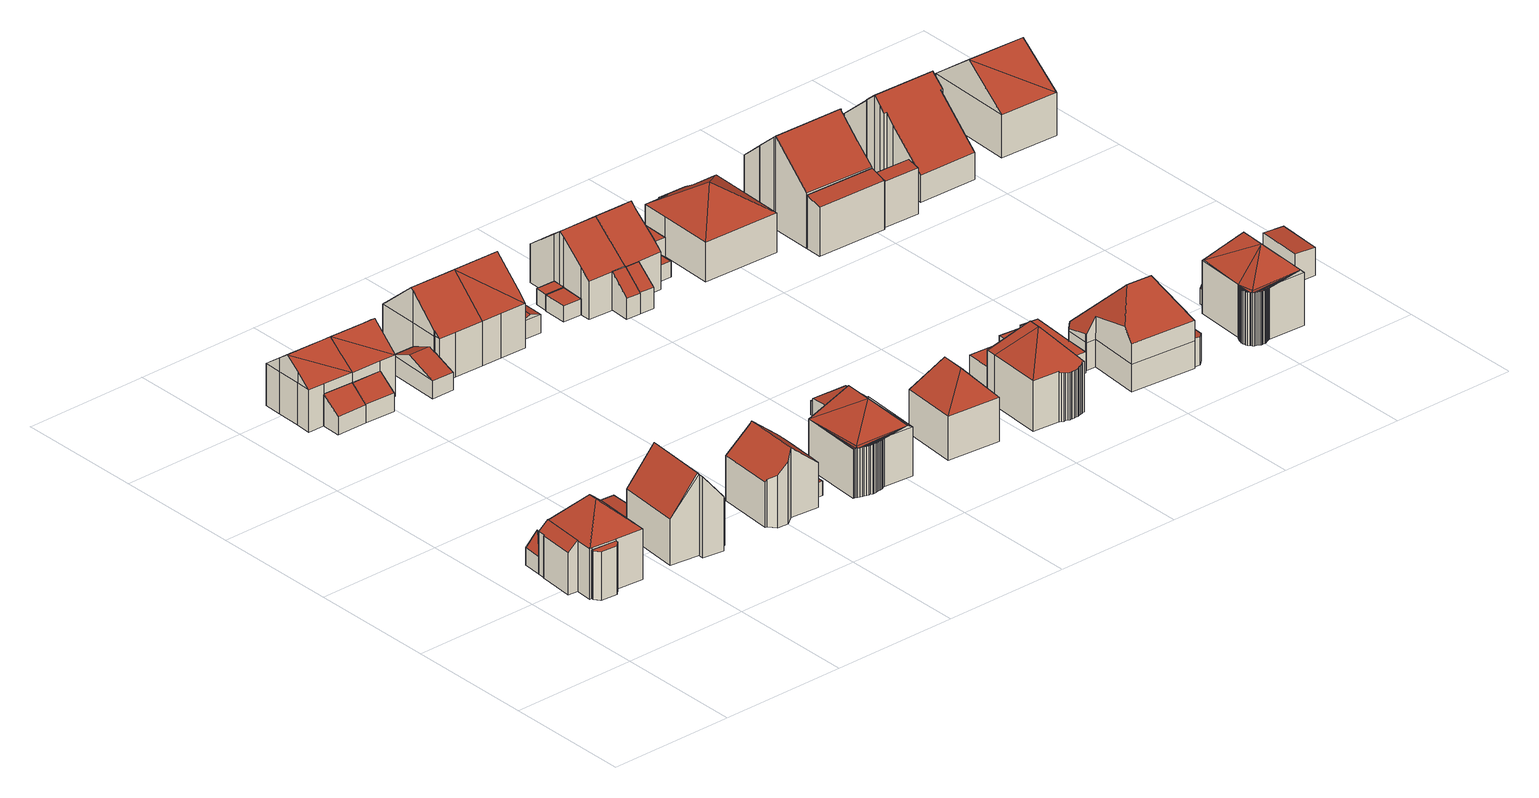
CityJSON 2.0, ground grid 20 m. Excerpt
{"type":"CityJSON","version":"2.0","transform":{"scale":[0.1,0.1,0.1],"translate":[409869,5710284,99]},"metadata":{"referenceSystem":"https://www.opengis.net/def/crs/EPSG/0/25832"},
"CityObjects":{
"building1":{"type":"Building","attributes":{"Gemeindeschluessel":"05978036","Geometrietyp2DReferenz":"3000","function":"31001_1000"},"children":["building1-1","building1-2","building1-3","building1-4"]},
"building1-1":{"type":"BuildingPart","attributes":{"roofType":"1000","measuredHeight":7.58},"parents":["building1"],"geometry":[{"type":"MultiSurface","lod":"2","boundaries":[[[0,1,2,3]],[[1,4,5,2]],[[6,7,8,9]],[[7,10,11,8]],[[10,0,3,11]],[[10,7,6,4,1,0]],[[3,2,5,9,8,11]],[[9,5,4,6]]],"semantics":{"surfaces":[{"type":"WallSurface"},{"type":"RoofSurface"},{"type":"GroundSurface"},{"type":"ClosureSurface"}],"values":[0,0,0,0,0,1,2,3]}}]},
"building1-2":{"type":"BuildingPart","attributes":{"roofType":"2100","measuredHeight":7.91},"parents":["building1"],"geometry":[{"type":"MultiSurface","lod":"2","boundaries":[[[12,13,14,15]],[[13,16,17,14]],[[16,18,19,20,17]],[[21,12,15,22,23]],[[21,24,18,16,13,12]],[[15,14,17,20,25,22]],[[26,19,18,24,27]],[[25,20,19,28]],[[28,19,26]],[[23,27,24,21]],[[23,22,25,28,26,27]]],"semantics":{"surfaces":[{"type":"WallSurface"},{"type":"RoofSurface"},{"type":"GroundSurface"},{"type":"ClosureSurface"}],"values":[0,0,0,0,1,2,0,3,3,0,3]}}]},
"building1-3":{"type":"BuildingPart","attributes":{"roofType":"3100","measuredHeight":4.8},"parents":["building1"],"geometry":[{"type":"MultiSurface","lod":"2","boundaries":[[[19,29,30,20]],[[29,31,32,30]],[[31,33,34,32]],[[31,29,35]],[[19,35,29]],[[35,19,26,36]],[[36,31,35]],[[31,36,33]],[[20,30,32,34,25]],[[20,25,28,19]],[[25,34,33,28]],[[26,19,28]],[[36,26,28,33]]],"semantics":{"surfaces":[{"type":"WallSurface"},{"type":"RoofSurface"},{"type":"GroundSurface"},{"type":"ClosureSurface"}],"values":[0,0,0,0,1,1,1,1,2,3,3,3,3]}}]},
"building1-4":{"type":"BuildingPart","attributes":{"roofType":"5000","measuredHeight":12.06},"parents":["building1"],"geometry":[{"type":"MultiSurface","lod":"2","boundaries":[[[37,38,39,5,4]],[[38,23,22,39]],[[40,41,42,34,33]],[[41,43,44,42]],[[43,45,6,9,44]],[[46,41,40,27]],[[47,46,27,23,38]],[[47,38,37,45,43]],[[46,47,43,41]],[[9,5,39,22,25,34,42,44]],[[4,6,45,37]],[[4,5,9,6]],[[25,22,23,27,26,28]],[[33,36,26,27,40]],[[25,28,33,34]],[[33,28,26,36]]],"semantics":{"surfaces":[{"type":"WallSurface"},{"type":"RoofSurface"},{"type":"GroundSurface"},{"type":"ClosureSurface"}],"values":[0,0,0,0,0,1,1,1,1,2,0,3,3,0,3,3]}}]},
"building2":{"type":"Building","attributes":{"Gemeindeschluessel":"05978036","Geometrietyp2DReferenz":"3000","function":"31001_2460","roofType":"2100","measuredHeight":3.05},"geometry":[{"type":"MultiSurface","lod":"2","boundaries":[[[48,49,50,51]],[[49,52,53,50]],[[52,54,55,53]],[[54,56,57,55]],[[56,58,59,57]],[[58,48,51,59]],[[58,56,54,52,49,48]],[[51,50,53,55,57,59]]],"semantics":{"surfaces":[{"type":"WallSurface"},{"type":"RoofSurface"},{"type":"GroundSurface"}],"values":[0,0,0,0,0,0,1,2]}}]},
"building3":{"type":"Building","attributes":{"Gemeindeschluessel":"05978036","Geometrietyp2DReferenz":"3000","function":"31001_1000","roofType":"5000","measuredHeight":12.91},"geometry":[{"type":"MultiSurface","lod":"2","boundaries":[[[60,61,62,63]],[[61,64,65,62]],[[64,66,67,65]],[[66,68,69,67]],[[68,70,71,69]],[[70,72,73,71]],[[72,74,75,73]],[[74,60,63,75]],[[76,77,60,74]],[[77,76,72,70,68,66,64,61]],[[61,60,77]],[[74,72,76]],[[63,62,65,67,69,71,73,75]]],"semantics":{"surfaces":[{"type":"WallSurface"},{"type":"RoofSurface"},{"type":"GroundSurface"}],"values":[0,0,0,0,0,0,0,0,1,1,0,0,2]}}]},
"building4":{"type":"Building","attributes":{"Gemeindeschluessel":"05978036","Geometrietyp2DReferenz":"3000","function":"31001_1000"},"children":["building4-1","building4-2","building4-3"]},
"building4-1":{"type":"BuildingPart","attributes":{"roofType":"2100","measuredHeight":4.97},"parents":["building4"],"geometry":[{"type":"MultiSurface","lod":"2","boundaries":[[[78,79,80,81]],[[82,83,84,85]],[[83,78,81,84]],[[83,82,79,78]],[[81,80,85,84]],[[85,80,79,82]]],"semantics":{"surfaces":[{"type":"WallSurface"},{"type":"RoofSurface"},{"type":"GroundSurface"},{"type":"ClosureSurface"}],"values":[0,0,0,1,2,3]}}]},
"building4-2":{"type":"BuildingPart","attributes":{"roofType":"3100","measuredHeight":10.13},"parents":["building4"],"geometry":[{"type":"MultiSurface","lod":"2","boundaries":[[[86,87,88,80,79]],[[87,89,90,88]],[[89,91,92,90]],[[91,93,94,92]],[[93,95,96,97,94]],[[98,99,82,85,100,101]],[[99,102,103]],[[99,103,104,87,86]],[[102,98,95,93]],[[93,105,103,102]],[[89,104,103,105,91]],[[91,105,93]],[[87,104,89]],[[98,102,99]],[[80,88,90,92,94,97,100,85]],[[101,96,95,98]],[[101,100,97,96]],[[79,82,99,86]],[[79,80,85,82]]],"semantics":{"surfaces":[{"type":"WallSurface"},{"type":"RoofSurface"},{"type":"GroundSurface"},{"type":"ClosureSurface"}],"values":[0,0,0,0,0,0,1,1,1,1,0,0,0,0,2,0,3,0,3]}}]},
"building4-3":{"type":"BuildingPart","attributes":{"roofType":"2100","measuredHeight":4.79},"parents":["building4"],"geometry":[{"type":"MultiSurface","lod":"2","boundaries":[[[106,101,100,107]],[[96,108,109,97]],[[108,106,107,109]],[[108,96,101,106]],[[107,100,97,109]],[[97,100,101,96]]],"semantics":{"surfaces":[{"type":"WallSurface"},{"type":"RoofSurface"},{"type":"GroundSurface"},{"type":"ClosureSurface"}],"values":[0,0,0,1,2,3]}}]},
"building5":{"type":"Building","attributes":{"Gemeindeschluessel":"05978036","Geometrietyp2DReferenz":"3000","function":"31001_1000"},"children":["building5-1","building5-2","building5-3"]},
"building5-1":{"type":"BuildingPart","attributes":{"roofType":"5000","measuredHeight":10.19},"parents":["building5"],"geometry":[{"type":"MultiSurface","lod":"2","boundaries":[[[110,111,101,100,85,82]],[[112,113,114,115,116]],[[113,117,118,114]],[[117,119,120,118]],[[119,121,122,123,120]],[[119,124,125]],[[125,110,121,119]],[[111,124,126,113,112]],[[111,125,124]],[[113,126,117]],[[117,126,124,119]],[[110,125,111]],[[123,85,100,115,114,118,120]],[[82,122,121,110]],[[82,85,123,122]],[[116,101,111,112]],[[116,115,100,101]]],"semantics":{"surfaces":[{"type":"WallSurface"},{"type":"RoofSurface"},{"type":"GroundSurface"},{"type":"ClosureSurface"}],"values":[0,0,0,0,0,1,1,1,1,0,0,0,2,0,3,0,3]}}]},
"building5-2":{"type":"BuildingPart","attributes":{"roofType":"2100","measuredHeight":4.97},"parents":["building5"],"geometry":[{"type":"MultiSurface","lod":"2","boundaries":[[[122,127,128,123]],[[127,129,84,128]],[[129,82,85,84]],[[129,127,122,82]],[[85,123,128,84]],[[123,85,82,122]]],"semantics":{"surfaces":[{"type":"WallSurface"},{"type":"RoofSurface"},{"type":"GroundSurface"},{"type":"ClosureSurface"}],"values":[0,0,0,1,2,3]}}]},
"building5-3":{"type":"BuildingPart","attributes":{"roofType":"2100","measuredHeight":4.79},"parents":["building5"],"geometry":[{"type":"MultiSurface","lod":"2","boundaries":[[[130,116,115,131]],[[101,132,107,100]],[[132,130,131,107]],[[132,101,116,130]],[[131,115,100,107]],[[100,115,116,101]]],"semantics":{"surfaces":[{"type":"WallSurface"},{"type":"RoofSurface"},{"type":"GroundSurface"},{"type":"ClosureSurface"}],"values":[0,0,0,1,2,3]}}]},
"building6":{"type":"Building","attributes":{"Gemeindeschluessel":"05978036","Geometrietyp2DReferenz":"3000","function":"31001_1000"},"children":["building6-1","building6-2"]},
"building6-1":{"type":"BuildingPart","attributes":{"roofType":"3100","measuredHeight":10.9},"parents":["building6"],"geometry":[{"type":"MultiSurface","lod":"2","boundaries":[[[133,134,135,136]],[[134,137,138,135]],[[137,139,140,138]],[[139,141,142,140]],[[141,143,144,142]],[[143,145,146,144]],[[145,147,148,146]],[[147,149,150,148]],[[149,151,152,150]],[[151,153,154,155,152]],[[156,157,158,159,160]],[[157,133,136,158]],[[161,153,151,149,147,145,143,141,139]],[[139,137,134,133,157,156,161]],[[136,135,138,140,142,144,146,148,150,152,155,162,159,158]],[[163,154,153,161,164]],[[162,155,154,163]],[[156,160,165,164,161]],[[162,163,160,159]],[[160,163,164,165]]],"semantics":{"surfaces":[{"type":"WallSurface"},{"type":"RoofSurface"},{"type":"GroundSurface"},{"type":"ClosureSurface"}],"values":[0,0,0,0,0,0,0,0,0,0,0,0,1,1,2,0,3,0,3,3]}}]},
"building6-2":{"type":"BuildingPart","attributes":{"roofType":"3100","measuredHeight":4.69},"parents":["building6"],"geometry":[{"type":"MultiSurface","lod":"2","boundaries":[[[166,167,168,169]],[[167,160,159,168]],[[154,166,169,155]],[[154,164,165,170,166]],[[167,170,165,160]],[[166,170,167]],[[169,168,159,162,155]],[[155,162,163,154]],[[162,159,160,163]],[[163,164,154]],[[160,165,164,163]]],"semantics":{"surfaces":[{"type":"WallSurface"},{"type":"RoofSurface"},{"type":"GroundSurface"},{"type":"ClosureSurface"}],"values":[0,0,0,1,1,0,2,3,3,0,3]}}]},
"building7":{"type":"Building","attributes":{"Gemeindeschluessel":"05978036","Geometrietyp2DReferenz":"3000","function":"31001_2460","roofType":"2100","measuredHeight":2.35},"geometry":[{"type":"MultiSurface","lod":"2","boundaries":[[[171,172,173,174]],[[172,175,176,173]],[[175,177,178,176]],[[177,171,174,178]],[[177,175,172,171]],[[174,173,176,178]]],"semantics":{"surfaces":[{"type":"WallSurface"},{"type":"RoofSurface"},{"type":"GroundSurface"}],"values":[0,0,0,0,1,2]}}]},
"building8":{"type":"Building","attributes":{"Gemeindeschluessel":"05978036","Geometrietyp2DReferenz":"3000","function":"51009_1611","roofType":"2100","measuredHeight":4.77},"geometry":[{"type":"MultiSurface","lod":"2","boundaries":[[[179,180,181,182]],[[180,183,184,181]],[[183,185,186,184]],[[185,187,188,186]],[[187,179,182,188]],[[187,185,183,180,179]],[[182,181,184,186,188]]],"semantics":{"surfaces":[{"type":"WallSurface"},{"type":"RoofSurface"},{"type":"GroundSurface"}],"values":[0,0,0,0,0,1,2]}}]},
"building9":{"type":"Building","attributes":{"Gemeindeschluessel":"05978036","Geometrietyp2DReferenz":"3000","function":"31001_2460","roofType":"5000","measuredHeight":4.55},"geometry":[{"type":"MultiSurface","lod":"2","boundaries":[[[189,190,191,192]],[[190,193,194,191]],[[193,195,196,194]],[[195,197,198,196]],[[197,199,200,198]],[[199,189,192,200]],[[199,197,201,202,190,189]],[[201,195,193,202]],[[197,195,201]],[[193,190,202]],[[192,191,194,196,198,200]]],"semantics":{"surfaces":[{"type":"WallSurface"},{"type":"RoofSurface"},{"type":"GroundSurface"}],"values":[0,0,0,0,0,0,1,1,0,0,2]}}]},
"building10":{"type":"Building","attributes":{"Gemeindeschluessel":"05978036","Geometrietyp2DReferenz":"3000","function":"31001_9998","roofType":"3100","measuredHeight":2.22},"geometry":[{"type":"MultiSurface","lod":"2","boundaries":[[[203,204,205,206]],[[204,207,208,205]],[[207,209,210,208]],[[209,203,206,210]],[[207,204,211]],[[203,209,212]],[[204,203,212,211]],[[209,207,211,212]],[[206,205,208,210]]],"semantics":{"surfaces":[{"type":"WallSurface"},{"type":"RoofSurface"},{"type":"GroundSurface"}],"values":[0,0,0,0,0,0,1,1,2]}}]},
"building11":{"type":"Building","attributes":{"Gemeindeschluessel":"05978036","Geometrietyp2DReferenz":"3000","function":"31001_1000","roofType":"5000","measuredHeight":12.36},"geometry":[{"type":"MultiSurface","lod":"2","boundaries":[[[213,214,215,216]],[[217,218,219,220,221]],[[218,222,223,219]],[[222,224,225,223]],[[224,226,227,225]],[[226,228,229,227]],[[228,230,231,229]],[[230,232,233,231]],[[232,234,235,233]],[[234,236,237,235]],[[236,238,239,237]],[[238,240,241,239]],[[240,242,243,241]],[[242,244,245,243]],[[244,246,247,245]],[[246,248,249,247]],[[248,250,251,249]],[[250,252,253,251]],[[252,254,255,253]],[[254,256,257,255]],[[256,213,216,257]],[[258,221,214]],[[259,260,261]],[[252,260,259]],[[250,260,252]],[[248,260,250]],[[246,260,248]],[[244,260,246]],[[242,260,244]],[[240,260,242]],[[238,260,240]],[[236,260,238]],[[234,260,236]],[[232,260,234]],[[230,260,232]],[[228,260,230]],[[226,260,228]],[[224,260,226]],[[260,224,222]],[[214,261,258]],[[214,259,261]],[[214,254,259]],[[214,256,254]],[[256,214,213]],[[221,218,217]],[[221,260,218]],[[258,260,221]],[[260,258,261]],[[222,218,260]],[[254,252,259]],[[216,215,220,219,223,225,227,229,231,233,235,237,239,241,243,245,247,249,251,253,255,257]],[[220,215,214,221]],[[217,221,214]]],"semantics":{"surfaces":[{"type":"WallSurface"},{"type":"RoofSurface"},{"type":"GroundSurface"},{"type":"ClosureSurface"}],"values":[0,0,0,0,0,0,0,0,0,0,0,0,0,0,0,0,0,0,0,0,0,1,1,1,1,1,1,1,1,1,1,1,1,1,1,1,1,1,1,1,1,1,1,1,1,1,1,1,0,0,2,0,3]}}]},
"building12":{"type":"Building","attributes":{"Gemeindeschluessel":"05978036","Geometrietyp2DReferenz":"3000","function":"31001_1000","roofType":"5000","measuredHeight":12.34},"geometry":[{"type":"MultiSurface","lod":"2","boundaries":[[[262,263,264,265]],[[263,266,267,264]],[[266,268,269,267]],[[268,270,271,269]],[[270,272,273,271]],[[272,274,275,273]],[[274,276,277,275]],[[276,262,265,277]],[[272,278,279,280,281,282,276,274]],[[278,270,268,279]],[[276,282,262]],[[262,282,281,263]],[[263,281,280,266]],[[266,280,279,268]],[[270,278,272]],[[265,264,267,269,271,273,275,277]]],"semantics":{"surfaces":[{"type":"WallSurface"},{"type":"RoofSurface"},{"type":"GroundSurface"}],"values":[0,0,0,0,0,0,0,0,1,1,0,0,0,0,0,2]}}]},
"building13":{"type":"Building","attributes":{"Gemeindeschluessel":"05978036","Geometrietyp2DReferenz":"3000","function":"31001_1000","roofType":"2100","measuredHeight":7.99},"geometry":[{"type":"MultiSurface","lod":"2","boundaries":[[[283,284,285,286]],[[284,287,288,285]],[[287,289,290,288]],[[289,283,286,290]],[[289,287,284,283]],[[286,285,288,290]]],"semantics":{"surfaces":[{"type":"WallSurface"},{"type":"RoofSurface"},{"type":"GroundSurface"}],"values":[0,0,0,0,1,2]}}]},
"building14":{"type":"Building","attributes":{"Gemeindeschluessel":"05978036","Geometrietyp2DReferenz":"3000","function":"31001_1000","roofType":"3100","measuredHeight":12.32},"geometry":[{"type":"MultiSurface","lod":"2","boundaries":[[[291,292,293,294]],[[292,295,296,293]],[[295,297,298,296]],[[297,299,300,298]],[[299,272,273,300]],[[272,270,271,273]],[[270,291,294,271]],[[270,301,302,291]],[[301,270,278]],[[278,297,303,301]],[[297,278,272,299]],[[292,302,301,303,295]],[[295,303,297]],[[291,302,292]],[[278,270,272]],[[294,293,296,298,300,273,271]]],"semantics":{"surfaces":[{"type":"WallSurface"},{"type":"RoofSurface"},{"type":"GroundSurface"}],"values":[0,0,0,0,0,0,0,1,1,1,1,0,0,0,0,2]}}]},
"building15":{"type":"Building","attributes":{"Gemeindeschluessel":"05978036","Geometrietyp2DReferenz":"3000","function":"31001_2460","roofType":"2100","measuredHeight":2.72},"geometry":[{"type":"MultiSurface","lod":"2","boundaries":[[[304,305,306,307]],[[305,308,309,306]],[[308,310,311,309]],[[310,304,307,311]],[[310,308,305,304]],[[307,306,309,311]]],"semantics":{"surfaces":[{"type":"WallSurface"},{"type":"RoofSurface"},{"type":"GroundSurface"}],"values":[0,0,0,0,1,2]}}]},
"building16":{"type":"Building","attributes":{"Gemeindeschluessel":"05978036","Geometrietyp2DReferenz":"3000","function":"31001_2460","roofType":"3100","measuredHeight":3.52},"geometry":[{"type":"MultiSurface","lod":"2","boundaries":[[[312,313,314,315]],[[313,316,317,314]],[[316,318,319,317]],[[318,312,315,319]],[[316,313,320]],[[312,318,321]],[[313,312,321,320]],[[318,316,320,321]],[[315,314,317,319]]],"semantics":{"surfaces":[{"type":"WallSurface"},{"type":"RoofSurface"},{"type":"GroundSurface"}],"values":[0,0,0,0,0,0,1,1,2]}}]},
"building17":{"type":"Building","attributes":{"Gemeindeschluessel":"05978036","Geometrietyp2DReferenz":"3000","function":"31001_1000","roofType":"3200","measuredHeight":11.58},"geometry":[{"type":"MultiSurface","lod":"2","boundaries":[[[322,323,324,325]],[[323,326,327,324]],[[326,328,329,327]],[[328,322,325,329]],[[326,323,330]],[[322,328,331]],[[323,322,331,330]],[[328,326,330,331]],[[325,324,327,329]]],"semantics":{"surfaces":[{"type":"WallSurface"},{"type":"RoofSurface"},{"type":"GroundSurface"}],"values":[0,0,0,0,1,1,1,1,2]}}]},
"building18":{"type":"Building","attributes":{"Gemeindeschluessel":"05978036","Geometrietyp2DReferenz":"3000","function":"31001_1310","roofType":"1000","measuredHeight":2.52},"geometry":[{"type":"MultiSurface","lod":"2","boundaries":[[[332,333,334,335]],[[333,336,337,334]],[[336,338,339,337]],[[338,332,335,339]],[[338,336,333,332]],[[335,334,337,339]]],"semantics":{"surfaces":[{"type":"WallSurface"},{"type":"RoofSurface"},{"type":"GroundSurface"}],"values":[0,0,0,0,1,2]}}]},
"building19":{"type":"Building","attributes":{"Gemeindeschluessel":"05978036","Geometrietyp2DReferenz":"3000","function":"51009_1611","roofType":"1000","measuredHeight":2.47},"geometry":[{"type":"MultiSurface","lod":"2","boundaries":[[[340,341,342,343]],[[341,344,345,342]],[[344,346,347,345]],[[346,340,343,347]],[[346,344,341,340]],[[343,342,345,347]]],"semantics":{"surfaces":[{"type":"WallSurface"},{"type":"RoofSurface"},{"type":"GroundSurface"}],"values":[0,0,0,0,1,2]}}]},
"building20":{"type":"Building","attributes":{"Gemeindeschluessel":"05978036","Geometrietyp2DReferenz":"3000","function":"51009_1610","roofType":"2100","measuredHeight":5.95},"geometry":[{"type":"MultiSurface","lod":"2","boundaries":[[[348,349,350,351]],[[349,352,353,350]],[[352,354,355,353]],[[354,348,351,355]],[[354,352,349,348]],[[351,350,353,355]]],"semantics":{"surfaces":[{"type":"WallSurface"},{"type":"RoofSurface"},{"type":"GroundSurface"}],"values":[0,0,0,0,1,2]}}]},
"building21":{"type":"Building","attributes":{"Gemeindeschluessel":"05978036","Geometrietyp2DReferenz":"3000","function":"31001_1000","roofType":"3100","measuredHeight":10.91},"geometry":[{"type":"MultiSurface","lod":"2","boundaries":[[[356,357,339,358]],[[357,359,337,339]],[[359,360,361,337]],[[360,362,363,361]],[[362,364,365,363]],[[364,366,367,365]],[[366,368,369,367]],[[368,370,371,369]],[[370,372,373,371]],[[372,374,375,373]],[[374,376,377,375]],[[376,378,379,377]],[[378,356,358,379]],[[374,372,370,368,366,364,362,360]],[[360,359,357,356,378,376,374]],[[358,339,337,361,363,365,367,369,371,373,375,377,379]]],"semantics":{"surfaces":[{"type":"WallSurface"},{"type":"RoofSurface"},{"type":"GroundSurface"}],"values":[0,0,0,0,0,0,0,0,0,0,0,0,0,1,1,2]}}]},
"building22":{"type":"Building","attributes":{"Gemeindeschluessel":"05978036","Geometrietyp2DReferenz":"3000","function":"51009_1610","roofType":"2100","measuredHeight":5.95},"geometry":[{"type":"MultiSurface","lod":"2","boundaries":[[[380,381,382,383]],[[381,384,350,382]],[[384,376,351,350]],[[376,380,383,351]],[[376,384,381,380]],[[383,382,350,351]]],"semantics":{"surfaces":[{"type":"WallSurface"},{"type":"RoofSurface"},{"type":"GroundSurface"}],"values":[0,0,0,0,1,2]}}]},
"building23":{"type":"Building","attributes":{"Gemeindeschluessel":"05978036","Geometrietyp2DReferenz":"3000","function":"31001_1000"},"children":["building23-1","building23-2"]},
"building23-1":{"type":"BuildingPart","attributes":{"roofType":"3200","measuredHeight":12.81},"parents":["building23"],"geometry":[{"type":"MultiSurface","lod":"2","boundaries":[[[385,386,387,388,389]],[[386,390,391,387]],[[390,392,393,391]],[[392,394,395,393]],[[394,396,397,395]],[[396,398,399,397]],[[398,400,401,399]],[[400,402,403,401]],[[402,404,405,403]],[[404,406,407,405]],[[406,408,409,407]],[[408,410,411,409]],[[410,412,413,411]],[[412,414,415,413]],[[414,416,417,415]],[[416,418,419,417]],[[418,420,421,419]],[[420,422,423,421]],[[422,424,425,423]],[[424,426,427,425]],[[426,428,429,427]],[[428,430,431,429]],[[430,432,433,431]],[[432,434,435,433]],[[434,436,437,435]],[[436,438,439,440,437]],[[432,430,428,426,424,422,420,418,416,414,412,410,408,406,404,402,400,398,396,441]],[[390,386,385,438,436,442]],[[392,390,442,441]],[[396,394,392,441]],[[436,434,441,442]],[[434,432,441]],[[440,388,387,391,393,395,397,399,401,403,405,407,409,411,413,415,417,419,421,423,425,427,429,431,433,435,437]],[[389,439,438,385]],[[389,388,440,439]]],"semantics":{"surfaces":[{"type":"WallSurface"},{"type":"RoofSurface"},{"type":"GroundSurface"},{"type":"ClosureSurface"}],"values":[0,0,0,0,0,0,0,0,0,0,0,0,0,0,0,0,0,0,0,0,0,0,0,0,0,0,1,1,1,1,1,1,2,0,3]}}]},
"building23-2":{"type":"BuildingPart","attributes":{"roofType":"1000","measuredHeight":5.07},"parents":["building23"],"geometry":[{"type":"MultiSurface","lod":"2","boundaries":[[[439,443,444,440]],[[443,445,446,444]],[[445,389,388,446]],[[389,445,443,439]],[[440,444,446,388]],[[440,388,389,439]]],"semantics":{"surfaces":[{"type":"WallSurface"},{"type":"RoofSurface"},{"type":"GroundSurface"},{"type":"ClosureSurface"}],"values":[0,0,0,1,2,3]}}]},
"building24":{"type":"Building","attributes":{"Gemeindeschluessel":"05978036","Geometrietyp2DReferenz":"3000","function":"31001_1000","roofType":"3100","measuredHeight":10.95},"geometry":[{"type":"MultiSurface","lod":"2","boundaries":[[[447,380,383,448]],[[380,376,351,383]],[[376,449,450,351]],[[449,372,451,450]],[[372,370,452,451]],[[370,453,454,452]],[[453,455,456,454]],[[455,457,458,456]],[[457,459,460,458]],[[459,461,462,460]],[[461,463,464,462]],[[463,465,466,464]],[[465,447,448,466]],[[461,459,457,455,453,370,372,449]],[[449,376,380,447,465,463,461]],[[448,383,351,450,451,452,454,456,458,460,462,464,466]]],"semantics":{"surfaces":[{"type":"WallSurface"},{"type":"RoofSurface"},{"type":"GroundSurface"}],"values":[0,0,0,0,0,0,0,0,0,0,0,0,0,1,1,2]}}]},
"building25":{"type":"Building","attributes":{"Gemeindeschluessel":"05978036","Geometrietyp2DReferenz":"3000","function":"31001_1310","roofType":"1000","measuredHeight":2.53},"geometry":[{"type":"MultiSurface","lod":"2","boundaries":[[[467,468,464,466]],[[468,469,470,464]],[[469,471,472,470]],[[471,467,466,472]],[[471,469,468,467]],[[466,464,470,472]]],"semantics":{"surfaces":[{"type":"WallSurface"},{"type":"RoofSurface"},{"type":"GroundSurface"}],"values":[0,0,0,0,1,2]}}]},
"building26":{"type":"Building","attributes":{"Gemeindeschluessel":"05978036","Geometrietyp2DReferenz":"3000","function":"51009_1611","roofType":"1000","measuredHeight":2.51},"geometry":[{"type":"MultiSurface","lod":"2","boundaries":[[[473,474,475,460]],[[474,469,470,475]],[[469,468,464,470]],[[468,473,460,464]],[[468,469,474,473]],[[460,475,470,464]]],"semantics":{"surfaces":[{"type":"WallSurface"},{"type":"RoofSurface"},{"type":"GroundSurface"}],"values":[0,0,0,0,1,2]}}]},
"building27":{"type":"Building","attributes":{"Gemeindeschluessel":"05978036","Geometrietyp2DReferenz":"3000","function":"31001_2460","roofType":"1000","measuredHeight":3.34},"geometry":[{"type":"MultiSurface","lod":"2","boundaries":[[[476,477,478,479]],[[477,480,481,478]],[[480,482,483,481]],[[482,484,485,483]],[[484,486,487,485]],[[486,488,489,487]],[[488,490,491,489]],[[490,492,493,491]],[[492,494,495,493]],[[494,496,497,495]],[[496,498,499,497]],[[498,476,479,499]],[[498,496,494,492,490,488,486,484,482,480,477,476]],[[479,478,481,483,485,487,489,491,493,495,497,499]]],"semantics":{"surfaces":[{"type":"WallSurface"},{"type":"RoofSurface"},{"type":"GroundSurface"}],"values":[0,0,0,0,0,0,0,0,0,0,0,0,1,2]}}]},
"building28":{"type":"Building","attributes":{"Gemeindeschluessel":"05978036","Geometrietyp2DReferenz":"3000","function":"31001_2460","roofType":"1000","measuredHeight":2.9},"geometry":[{"type":"MultiSurface","lod":"2","boundaries":[[[500,501,502,503]],[[501,504,505,502]],[[504,506,507,505]],[[506,508,509,507]],[[508,510,511,509]],[[510,500,503,511]],[[510,508,506,504,501,500]],[[503,502,505,507,509,511]]],"semantics":{"surfaces":[{"type":"WallSurface"},{"type":"RoofSurface"},{"type":"GroundSurface"}],"values":[0,0,0,0,0,0,1,2]}}]},
"building29":{"type":"Building","attributes":{"Gemeindeschluessel":"05978036","Geometrietyp2DReferenz":"3000","function":"31001_2460","roofType":"1000","measuredHeight":3.33},"geometry":[{"type":"MultiSurface","lod":"2","boundaries":[[[512,513,514,515]],[[513,516,517,514]],[[516,518,519,517]],[[518,520,521,519]],[[520,522,523,521]],[[522,524,525,523]],[[524,512,515,525]],[[524,522,520,518,516,513,512]],[[515,514,517,519,521,523,525]]],"semantics":{"surfaces":[{"type":"WallSurface"},{"type":"RoofSurface"},{"type":"GroundSurface"}],"values":[0,0,0,0,0,0,0,1,2]}}]},
"building30":{"type":"Building","attributes":{"Gemeindeschluessel":"05978036","Geometrietyp2DReferenz":"3000","function":"31001_1000","roofType":"3500","measuredHeight":10.46},"geometry":[{"type":"MultiSurface","lod":"2","boundaries":[[[526,527,528,529]],[[527,530,531,528]],[[530,532,533,531]],[[532,534,535,533]],[[534,536,537,535]],[[536,538,539,537]],[[538,540,541,539]],[[540,542,543,541]],[[542,544,545,543]],[[544,546,547,545]],[[546,548,549,547]],[[548,526,529,549]],[[538,536,534,550]],[[540,538,550]],[[544,542,540,550]],[[534,532,530,527,526,548,546,544,550]],[[529,528,531,533,535,537,539,541,543,545,547,549]]],"semantics":{"surfaces":[{"type":"WallSurface"},{"type":"RoofSurface"},{"type":"GroundSurface"}],"values":[0,0,0,0,0,0,0,0,0,0,0,0,1,1,1,1,2]}}]},
"building31":{"type":"Building","attributes":{"Gemeindeschluessel":"05978036","Geometrietyp2DReferenz":"3000","function":"31001_1000"},"children":["building31-1","building31-2"]},
"building31-1":{"type":"BuildingPart","attributes":{"roofType":"5000","measuredHeight":13.24},"parents":["building31"],"geometry":[{"type":"MultiSurface","lod":"2","boundaries":[[[551,552,553,554]],[[552,555,556,553]],[[555,557,558,556]],[[557,559,560,558]],[[559,561,562,560]],[[561,563,564,562]],[[563,565,566,564]],[[565,567,568,566]],[[567,569,570,568]],[[569,571,572,570]],[[573,574,575,576]],[[574,551,554,575]],[[577,578,579,580,581,582,583]],[[584,585,586,587,588,589,590]],[[591,563,561,584,590,578,577]],[[579,578,590,589,592]],[[574,579,592,551]],[[551,592,589,588,552]],[[565,591,577,583,567]],[[563,591,565]],[[552,588,587,555]],[[555,587,586,557]],[[557,586,585,559]],[[559,585,584,561]],[[567,583,582,569]],[[569,582,581,593,571]],[[573,594,580,579,574]],[[554,553,556,558,560,562,564,566,568,570,572,576,575]],[[576,572,571,573]],[[594,593,581,580]],[[571,593,594,573]]],"semantics":{"surfaces":[{"type":"WallSurface"},{"type":"RoofSurface"},{"type":"GroundSurface"},{"type":"ClosureSurface"}],"values":[0,0,0,0,0,0,0,0,0,0,0,0,1,1,1,1,0,0,0,0,0,0,0,0,0,0,0,2,3,0,3]}}]},
"building31-2":{"type":"BuildingPart","attributes":{"roofType":"2100","measuredHeight":4.66},"parents":["building31"],"geometry":[{"type":"MultiSurface","lod":"2","boundaries":[[[593,595,596,572,571]],[[595,597,598,596]],[[597,599,600,598]],[[599,601,602,600]],[[601,594,573,576,602]],[[601,599,597,595,593,594]],[[576,572,596,598,600,602]],[[571,572,576,573]],[[571,573,594,593]]],"semantics":{"surfaces":[{"type":"WallSurface"},{"type":"RoofSurface"},{"type":"GroundSurface"},{"type":"ClosureSurface"}],"values":[0,0,0,0,0,1,2,3,3]}}]},
"building32":{"type":"Building","attributes":{"Gemeindeschluessel":"05978036","Geometrietyp2DReferenz":"3000","function":"31001_2460","roofType":"1000","measuredHeight":3.06},"geometry":[{"type":"MultiSurface","lod":"2","boundaries":[[[603,604,605,533]],[[604,606,607,605]],[[606,608,609,607]],[[608,610,537,609]],[[610,611,535,537]],[[611,603,533,535]],[[611,610,608,606,604,603]],[[533,605,607,609,537,535]]],"semantics":{"surfaces":[{"type":"WallSurface"},{"type":"RoofSurface"},{"type":"GroundSurface"}],"values":[0,0,0,0,0,0,1,2]}}]},
"building33":{"type":"Building","attributes":{"Gemeindeschluessel":"05978036","Geometrietyp2DReferenz":"3000","function":"31001_1000","roofType":"5000","measuredHeight":12.8},"geometry":[{"type":"MultiSurface","lod":"2","boundaries":[[[612,613,614,615]],[[613,616,617,614]],[[616,618,619,617]],[[618,620,621,619]],[[620,622,623,621]],[[622,624,625,623]],[[624,626,627,625]],[[626,628,629,627]],[[628,630,631,629]],[[630,632,633,631]],[[632,634,635,633]],[[634,636,637,635]],[[636,638,639,637]],[[638,640,641,639]],[[640,642,643,641]],[[642,644,645,643]],[[646,647,645,644]],[[646,648,649,647]],[[648,650,651,649]],[[650,652,653,651]],[[652,654,655,653]],[[654,656,657,655]],[[656,658,659,657]],[[658,660,661,659]],[[660,662,663,661]],[[662,664,665,663]],[[664,666,667,665]],[[666,668,669,667]],[[668,670,671,669]],[[670,672,673,671]],[[672,674,675,673]],[[674,612,615,675]],[[676,677,678]],[[674,677,676]],[[672,677,674]],[[670,677,672]],[[668,677,670]],[[666,677,668]],[[664,677,666]],[[662,677,664]],[[660,677,662]],[[658,677,660]],[[656,677,658]],[[654,677,656]],[[652,677,654]],[[650,677,652]],[[677,650,648]],[[679,642,680]],[[642,679,644]],[[644,677,646]],[[679,677,644]],[[677,679,678]],[[680,678,679]],[[640,678,680]],[[640,676,678]],[[638,676,640]],[[638,612,676]],[[636,612,638]],[[636,613,612]],[[634,613,636]],[[634,616,613]],[[632,616,634]],[[632,618,616]],[[630,618,632]],[[630,620,618]],[[628,620,630]],[[628,622,620]],[[626,622,628]],[[622,626,624]],[[642,640,680]],[[648,646,677]],[[612,674,676]],[[615,614,617,619,621,623,625,627,629,631,633,635,637,639,641,643,645,647,649,651,653,655,657,659,661,663,665,667,669,671,673,675]]],"semantics":{"surfaces":[{"type":"WallSurface"},{"type":"RoofSurface"},{"type":"GroundSurface"}],"values":[0,0,0,0,0,0,0,0,0,0,0,0,0,0,0,0,0,0,0,0,0,0,0,0,0,0,0,0,0,0,0,0,1,1,1,1,1,1,1,1,1,1,1,1,1,1,1,1,1,1,1,1,1,1,1,1,1,1,1,1,1,1,1,1,1,1,1,1,1,0,0,0,2]}}]},
"building34":{"type":"Building","attributes":{"Gemeindeschluessel":"05978036","Geometrietyp2DReferenz":"3000","function":"31001_1000"},"children":["building34-1","building34-2","building34-3"]},
"building34-1":{"type":"BuildingPart","attributes":{"roofType":"3100","measuredHeight":14.63},"parents":["building34"],"geometry":[{"type":"MultiSurface","lod":"2","boundaries":[[[681,682,683,684]],[[682,685,686,683]],[[685,687,688,686]],[[687,689,690,688]],[[689,691,692,690]],[[691,693,694,692]],[[693,695,696,694]],[[695,697,698,696]],[[697,699,700,698]],[[699,701,702,700]],[[701,703,704,702]],[[703,705,706,704]],[[705,707,708,709,706]],[[710,711,712,713,714]],[[711,715,716,712]],[[715,717,718,716]],[[717,681,684,718]],[[711,710,719,707,705]],[[705,703,701,699,697,695,693,691,689,687,685,682,681,717,715,711]],[[684,683,686,688,690,692,694,696,698,700,702,704,706,709,720,713,712,716,718]],[[719,721,722,708,707]],[[723,720,709,708]],[[722,723,708]],[[714,721,719,710]],[[714,713,720,723,722,721]]],"semantics":{"surfaces":[{"type":"WallSurface"},{"type":"RoofSurface"},{"type":"GroundSurface"},{"type":"ClosureSurface"}],"values":[0,0,0,0,0,0,0,0,0,0,0,0,0,0,0,0,0,1,1,2,0,3,3,0,3]}}]},
"building34-2":{"type":"BuildingPart","attributes":{"roofType":"3100","measuredHeight":7.69},"parents":["building34"],"geometry":[{"type":"MultiSurface","lod":"2","boundaries":[[[724,725,726,727]],[[708,728,729,709]],[[728,724,727,729]],[[724,728,730]],[[725,724,730,731]],[[728,708,722,731,730]],[[727,726,720,709,729]],[[708,709,720,723]],[[723,720,726,725]],[[723,722,708]],[[725,731,722,723]]],"semantics":{"surfaces":[{"type":"WallSurface"},{"type":"RoofSurface"},{"type":"GroundSurface"},{"type":"ClosureSurface"}],"values":[0,0,0,0,1,1,2,3,3,3,3]}}]},
"building34-3":{"type":"BuildingPart","attributes":{"roofType":"2100","measuredHeight":8.42},"parents":["building34"],"geometry":[{"type":"MultiSurface","lod":"2","boundaries":[[[732,714,713,733]],[[734,735,736,726,725]],[[735,732,733,736]],[[735,734,721,714,732]],[[733,713,720,726,736]],[[720,713,714,721,722,723]],[[734,725,731,722,721]],[[725,726,720,723]],[[725,723,722,731]]],"semantics":{"surfaces":[{"type":"WallSurface"},{"type":"RoofSurface"},{"type":"GroundSurface"},{"type":"ClosureSurface"}],"values":[0,0,0,1,2,3,0,3,3]}}]},
"building35":{"type":"Building","attributes":{"Gemeindeschluessel":"05978036","Geometrietyp2DReferenz":"3000","function":"31001_2460","roofType":"3100","measuredHeight":3.5},"geometry":[{"type":"MultiSurface","lod":"2","boundaries":[[[737,738,739,740]],[[738,741,742,739]],[[741,743,744,742]],[[743,737,740,744]],[[741,738,745]],[[737,743,746]],[[737,745,738]],[[745,737,746]],[[743,741,745,746]],[[740,739,742,744]]],"semantics":{"surfaces":[{"type":"WallSurface"},{"type":"RoofSurface"},{"type":"GroundSurface"}],"values":[0,0,0,0,0,0,1,1,1,2]}}]},
"building36":{"type":"Building","attributes":{"Gemeindeschluessel":"05978036","Geometrietyp2DReferenz":"3000","function":"31001_2460","roofType":"2100","measuredHeight":4.55},"geometry":[{"type":"MultiSurface","lod":"2","boundaries":[[[747,748,749,750]],[[748,751,752,749]],[[751,753,754,752]],[[753,747,750,754]],[[753,751,748,747]],[[750,749,752,754]]],"semantics":{"surfaces":[{"type":"WallSurface"},{"type":"RoofSurface"},{"type":"GroundSurface"}],"values":[0,0,0,0,1,2]}}]},
"building37":{"type":"Building","attributes":{"Gemeindeschluessel":"05978036","Geometrietyp2DReferenz":"3000","function":"31001_1000","roofType":"3100","measuredHeight":12.62},"geometry":[{"type":"MultiSurface","lod":"2","boundaries":[[[755,756,757,758]],[[756,759,760,757]],[[759,761,762,760]],[[761,763,764,762]],[[763,765,766,764]],[[765,767,768,766]],[[767,769,770,768]],[[769,771,772,770]],[[771,773,774,772]],[[773,775,776,774]],[[775,777,778,776]],[[777,779,780,778]],[[779,781,782,780]],[[781,783,784,782]],[[783,785,786,784]],[[785,787,788,786]],[[787,789,790,788]],[[789,791,792,790]],[[791,793,794,792]],[[793,795,796,794]],[[795,755,758,796]],[[791,789,787,785,783,781,779,777,775,773,771,769]],[[769,767,765,763,761,759,756,755,795,793,791]],[[758,757,760,762,764,766,768,770,772,774,776,778,780,782,784,786,788,790,792,794,796]]],"semantics":{"surfaces":[{"type":"WallSurface"},{"type":"RoofSurface"},{"type":"GroundSurface"}],"values":[0,0,0,0,0,0,0,0,0,0,0,0,0,0,0,0,0,0,0,0,0,1,1,2]}}]},
"building38":{"type":"Building","attributes":{"Gemeindeschluessel":"05978036","Geometrietyp2DReferenz":"3000","function":"31001_1000","roofType":"3100","measuredHeight":12.07},"geometry":[{"type":"MultiSurface","lod":"2","boundaries":[[[797,798,799,800]],[[798,801,802,799]],[[801,803,804,802]],[[803,797,800,804]],[[801,798,805]],[[797,803,806]],[[805,797,806]],[[797,805,798]],[[801,806,803]],[[806,801,805]],[[800,799,802,804]]],"semantics":{"surfaces":[{"type":"WallSurface"},{"type":"RoofSurface"},{"type":"GroundSurface"}],"values":[0,0,0,0,0,0,1,1,1,1,2]}}]}
},
"vertices":[
[26,88,132],[20,97,132],[20,97,56],[26,88,56],[20,100,132],[20,100,56],[61,97,132],[60,93,132],[60,93,56],[61,97,56],[53,86,132],[53,86,56],
[2,128,122],[7,184,122],[7,184,56],[2,128,56],[8,184,123],[8,184,56],[9,196,123],[9,196,83],[9,196,56],[18,127,136],[18,127,56],[18,127,135],[24,195,136],[24,195,56],[24,195,100],[24,195,135],[24,195,83],
[12,226,83],[12,226,56],[50,223,83],[50,223,56],[47,193,83],[47,193,56],[31,225,104],[28,194,104],
[20,100,135],[16,100,135],[16,100,56],[47,193,135],[113,187,135],[113,187,56],[105,93,135],[105,93,56],[61,97,135],[65,156,177],[64,141,177],
[161,189,86],[137,192,86],[137,192,56],[161,189,56],[142,257,83],[142,257,56],[193,253,83],[193,253,56],[187,188,86],[187,188,56],[161,190,86],[161,190,56],
[161,190,133],[251,182,135],[251,182,61],[161,190,61],[242,82,135],[242,82,61],[233,82,146],[233,82,61],[232,72,146],[232,72,61],[198,76,188],[198,76,61],[199,85,188],[199,85,61],[152,90,133],[152,90,61],[197,86,190],[207,186,190],
[77,686,58],[78,716,80],[78,716,30],[77,686,30],[127,714,80],[126,685,58],[126,685,30],[127,714,30],
[78,716,96],[52,717,96],[52,717,30],[53,741,96],[53,741,30],[54,779,96],[54,779,30],[55,808,96],[55,808,30],[96,807,96],[96,807,78],[96,807,30],[130,806,96],[127,714,96],[130,806,30],[130,806,78],[128,760,131],[53,762,131],[53,741,115],[54,779,118],
[130,826,63],[130,826,30],[97,827,63],[97,827,30],
[127,714,95],[130,806,95],[163,805,95],[205,803,95],[205,803,30],[163,805,30],[163,805,78],[204,763,95],[204,763,30],[202,712,95],[202,712,30],[176,713,95],[176,713,80],[176,713,30],[204,756,132],[128,759,132],[204,763,127],
[175,683,59],[175,683,30],[126,685,59],
[164,824,64],[164,824,30],[130,826,64],
[403,139,138],[399,88,138],[399,88,67],[403,139,67],[397,67,138],[397,67,67],[352,71,176],[352,71,67],[351,71,174],[351,71,67],[338,61,164],[338,61,67],[320,62,149],[320,62,67],[311,74,141],[311,74,67],[308,74,138],[308,74,67],[315,163,138],[315,163,67],[356,160,173],[356,160,108],[356,160,67],[399,156,142],[404,156,138],[404,156,67],[399,156,67],[399,156,108],[359,160,176],[359,160,67],[359,160,108],[359,160,109],[378,158,114],
[360,202,108],[402,198,108],[402,198,67],[360,202,67],[381,200,114],
[426,137,87],[421,86,91],[421,86,68],[426,137,68],[399,88,91],[399,88,68],[403,139,87],[403,139,68],
[204,763,76],[205,803,76],[205,803,28],[204,763,28],[206,824,76],[206,824,28],[240,823,57],[240,823,28],[238,762,57],[238,762,28],
[271,672,59],[235,673,59],[235,673,31],[271,672,31],[238,757,61],[238,757,31],[273,756,61],[273,756,31],[271,711,73],[271,711,31],[272,711,73],[272,711,31],[272,721,77],[237,722,77],
[429,186,84],[449,184,84],[449,184,65],[429,186,65],[447,160,84],[447,160,65],[428,162,84],[428,162,65],[448,172,87],[429,174,87],
[451,58,141],[459,158,141],[459,158,64],[451,58,64],[559,150,141],[551,50,141],[551,50,64],[559,150,64],[559,150,138],[504,54,141],[504,54,64],[501,53,141],[501,53,64],[498,52,141],[498,52,64],[495,51,141],[495,51,64],[492,51,141],[492,51,64],[489,51,141],[489,51,64],[486,50,141],[486,50,64],[482,50,141],[482,50,64],[480,50,141],[480,50,64],[477,51,141],[477,51,64],[474,51,141],[474,51,64],[470,52,141],[470,52,64],[467,53,141],[467,53,64],[465,54,141],[465,54,64],[461,55,141],[461,55,64],[458,56,141],[458,56,64],[456,57,141],[456,57,64],[454,58,141],[454,58,64],[506,130,188],[457,57,145],[543,51,146],[503,86,188],
[272,711,98],[271,711,98],[271,711,28],[272,711,28],[273,756,98],[273,756,28],[275,821,98],[275,821,28],[350,818,98],[350,818,28],[346,698,98],[346,698,28],[300,700,98],[300,700,28],[272,701,98],[272,701,28],[348,758,152],[273,760,152],[273,756,149],[271,711,107],[272,711,107],
[562,200,135],[559,150,140],[559,150,60],[562,200,60],[502,155,140],[502,155,60],[506,204,135],[506,204,60],
[425,816,98],[424,793,98],[424,793,28],[425,816,28],[422,706,98],[422,706,28],[421,696,98],[421,696,28],[379,697,98],[379,697,28],[423,756,152],[424,793,118],[422,706,107],
[596,271,79],[591,211,85],[591,211,57],[596,271,57],[558,213,85],[558,213,57],[563,273,79],[563,273,57],
[422,706,63],[424,793,63],[424,793,34],[422,706,34],[459,792,63],[459,792,34],[457,705,63],[457,705,34],[442,793,70],[439,705,70],
[702,124,138],[694,36,138],[694,36,69],[702,124,69],[609,44,138],[609,44,69],[616,132,138],[616,132,69],[654,69,185],[657,106,185],
[497,704,61],[498,742,61],[498,742,36],[497,704,36],[529,741,61],[529,741,36],[527,703,61],[527,703,36],
[499,762,62],[530,761,62],[530,761,37],[499,762,37],[529,741,62],[529,741,37],[498,742,62],[498,742,37],
[589,683,97],[588,651,69],[588,651,37],[589,683,37],[564,652,70],[564,652,37],[566,684,97],[566,684,37],
[527,686,96],[527,703,109],[527,686,36],[529,741,139],[529,749,145],[529,749,36],[530,761,136],[530,761,36],[532,813,96],[532,813,36],[561,812,96],[561,812,36],[561,825,86],[561,825,36],[595,824,86],[595,824,36],[594,811,96],[594,811,36],[592,747,145],[592,747,36],[589,683,96],[589,683,36],[566,684,96],[566,684,36],
[612,682,96],[611,650,70],[611,650,37],[612,682,37],[588,651,70],
[808,135,140],[845,133,140],[845,133,61],[808,135,61],[808,135,112],[848,133,140],[848,133,61],[847,116,140],[847,116,61],[846,108,140],[846,108,61],[841,30,140],[841,30,61],[837,31,140],[837,31,61],[837,30,139],[837,30,61],[836,29,139],[836,29,61],[833,28,138],[833,28,61],[830,28,137],[830,28,61],[827,27,136],[827,27,61],[824,27,135],[824,27,61],[821,27,135],[821,27,61],[817,27,135],[817,27,61],[816,27,135],[816,27,61],[813,27,135],[813,27,61],[810,28,135],[810,28,61],[807,29,136],[807,29,61],[804,29,137],[804,29,61],[801,31,137],[801,31,61],[798,32,139],[798,32,61],[798,33,140],[798,33,61],[755,36,140],[755,36,61],[761,122,140],[761,122,61],[762,139,140],[762,139,61],[764,138,140],[764,138,112],[764,138,61],[801,78,189],[802,96,189],
[767,181,112],[767,181,61],[811,178,112],[811,178,61],
[651,681,96],[651,681,37],[592,747,146],[592,747,37],[594,811,37],[595,824,37],[628,823,86],[628,823,37],[627,810,96],[627,810,37],[656,809,96],[656,809,37],[655,779,119],[655,779,37],[654,745,146],[654,745,37],[653,736,139],[653,736,37],[652,698,110],[652,698,37],
[652,698,62],[653,736,62],[684,735,62],[684,735,37],[683,697,62],[683,697,37],
[655,779,62],[686,778,62],[686,778,37],
[882,160,95],[878,106,95],[878,106,62],[882,160,62],[876,106,95],[876,106,62],[846,108,95],[846,108,62],[848,133,95],[848,133,62],[845,133,95],[845,133,62],[847,162,95],[847,162,62],[848,162,95],[848,162,62],[848,176,95],[848,176,62],[850,215,95],[850,215,62],[882,212,95],[882,212,62],[879,160,95],[879,160,62],
[715,746,65],[685,747,65],[685,747,36],[715,746,36],[688,808,65],[688,808,36],[720,807,65],[720,807,36],[719,789,65],[719,789,36],[717,789,65],[717,789,36],
[879,107,96],[882,146,96],[882,146,63],[879,107,63],[888,216,96],[888,216,63],[917,213,96],[917,213,63],[911,144,96],[911,144,63],[911,142,96],[911,142,63],[908,104,96],[908,104,63],
[756,806,85],[802,804,85],[802,804,35],[756,806,35],[801,786,97],[801,786,35],[838,785,97],[838,785,35],[841,785,97],[841,785,35],[838,713,97],[838,713,35],[836,655,97],[836,655,35],[712,659,97],[712,659,35],[715,746,97],[715,746,35],[717,789,97],[717,789,35],[719,789,97],[719,789,35],[756,788,97],[756,788,35],[774,722,140],
[916,19,111],[923,101,111],[923,101,68],[916,19,68],[908,102,111],[908,102,68],[908,104,111],[908,104,68],[911,142,111],[911,142,68],[927,155,111],[927,155,68],[1014,148,111],[1014,148,68],[1025,135,111],[1025,135,68],[1024,114,111],[1024,114,68],[1029,114,111],[1029,114,68],[1025,67,111],[1025,67,68],[1021,13,111],[1021,10,111],[1021,10,68],[1021,13,68],[1025,134,125],[992,66,200],[1021,10,143],[1021,13,143],[1025,67,130],[1029,114,119],[1024,114,130],[917,147,121],[911,142,115],[908,104,124],[908,102,124],[923,101,147],[918,36,162],[952,69,200],[1025,135,125],[916,19,143],[1025,67,114],[1021,13,114],
[1037,66,112],[1037,66,68],[1044,58,111],[1044,58,68],[1041,19,111],[1041,19,68],[1033,12,112],[1033,12,68],
[838,785,65],[839,803,65],[839,803,35],[873,802,65],[873,802,35],[868,712,65],[868,712,35],[838,713,65],[841,785,65],
[1121,10,148],[1121,11,148],[1121,11,65],[1121,10,65],[1119,13,148],[1119,13,65],[1118,16,148],[1118,16,65],[1118,18,148],[1118,18,65],[1117,20,148],[1117,20,65],[1117,23,148],[1117,23,65],[1117,24,148],[1117,24,65],[1117,26,148],[1117,26,65],[1118,28,148],[1118,28,65],[1119,31,148],[1119,31,65],[1120,33,148],[1120,33,65],[1121,35,148],[1121,35,65],[1123,37,148],[1123,37,65],[1123,38,148],[1123,38,65],[1128,117,148],[1128,117,65],[1218,112,148],[1218,112,65],[1211,3,148],[1211,3,65],[1151,6,148],[1151,6,65],[1149,5,148],[1149,5,65],[1147,4,148],[1147,4,65],[1144,3,148],[1144,3,65],[1142,2,148],[1142,2,65],[1140,2,148],[1140,2,65],[1137,2,148],[1137,2,65],[1136,2,148],[1136,2,65],[1134,2,148],[1134,2,65],[1132,3,148],[1132,3,65],[1130,4,148],[1130,4,65],[1127,5,148],[1127,5,65],[1125,6,148],[1125,6,65],[1123,8,148],[1123,8,65],[1123,8,152],[1205,3,154],[1167,41,193],[1170,80,193],[1128,113,151],
[902,766,128],[904,766,128],[904,766,10],[902,766,10],[905,801,96],[905,801,10],[944,800,96],[944,800,10],[944,802,94],[944,802,10],[974,802,94],[974,802,10],[974,799,96],[974,799,10],[1018,798,96],[1018,798,10],[1017,763,128],[1017,763,10],[1019,763,128],[1019,763,10],[1018,732,155],[1018,732,10],[1016,732,155],[1016,732,10],[1016,731,156],[1016,731,10],[1014,694,123],[1014,694,37],[1014,694,10],[901,668,97],[903,734,156],[903,734,10],[901,668,10],[901,668,94],[903,735,155],[903,735,10],[901,735,155],[901,735,10],[1014,664,96],[1014,664,10],[1014,664,94],[1014,664,81],[1014,664,62],
[1075,639,82],[1013,641,82],[1013,641,10],[1075,639,10],[1076,691,38],[1076,691,10],[1075,658,87],[1013,661,87],
[900,641,87],[900,641,10],[1013,641,88],[1013,637,87],[1013,637,10],
[1143,116,88],[1144,140,88],[1144,140,64],[1143,116,64],[1191,137,88],[1191,137,64],[1190,113,88],[1190,113,64],[1151,140,99],[1150,116,99],
[1313,97,106],[1279,99,108],[1279,99,62],[1313,97,62],[1283,170,108],[1283,170,62],[1318,168,106],[1318,168,62],
[1169,631,73],[1074,633,73],[1074,633,31],[1169,631,31],[1075,639,78],[1075,639,31],[1076,691,125],[1076,691,31],[1077,706,138],[1077,706,31],[1073,706,138],[1073,706,31],[1073,715,146],[1073,715,31],[1074,727,157],[1074,727,31],[1074,743,143],[1074,743,31],[1078,743,143],[1078,743,31],[1079,795,96],[1079,795,31],[1112,794,96],[1112,794,31],[1113,801,90],[1113,801,31],[1141,800,91],[1141,800,31],[1141,793,97],[1141,793,31],[1174,792,97],[1174,792,31],[1172,739,143],[1172,739,31],[1176,739,143],[1176,739,31],[1175,724,157],[1175,724,31],[1175,703,138],[1175,703,31],[1171,703,138],[1171,703,31],
[1328,645,99],[1233,649,99],[1233,649,32],[1328,645,32],[1239,791,99],[1239,791,32],[1333,788,99],[1333,788,32],[1236,720,153],[1330,716,153]
]}
